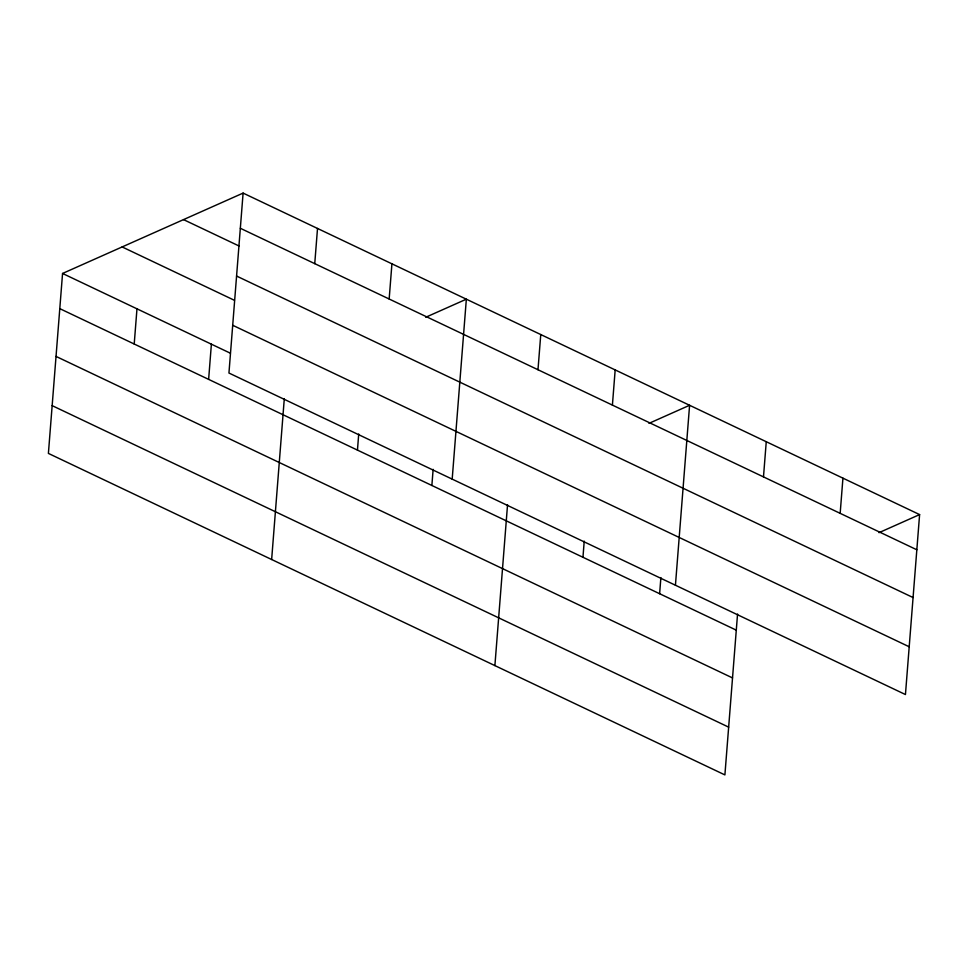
<?xml version="1.0" encoding="UTF-8"?>
<svg xmlns="http://www.w3.org/2000/svg" width="968" height="968" viewBox="0 0 968 968"><rect width="100%" height="100%" fill="white"/><g stroke="black" fill="none" stroke-linecap="round" stroke-linejoin="round"><path stroke-width="1.45" d="M243.101 193.092L228.944 373.031L905.443 694.54L919.6 514.589L243.101 193.092L62.557 273.46L48.4 453.411L724.899 774.908L737.555 614.027M134.213 344.015L136.972 308.828M208.628 379.383L211.387 344.184M271.645 559.504L284.302 398.61M314.745 263.647L317.516 228.448M357.458 450.108L358.717 433.979M389.16 299.003L391.931 263.816M431.873 485.476L433.132 469.347M452.189 479.136L466.346 299.185L425.726 317.262M494.89 665.597L507.547 504.715M537.99 369.74L540.761 334.553M582.954 557.278L584.224 541.148M612.405 405.108L615.176 369.921M659.619 593.711L660.89 577.581M675.434 585.229L689.591 405.277L648.971 423.367M763.486 476.909L766.257 441.723M840.163 513.342L842.934 478.156M878.98 532.678L919.6 514.589M240.33 228.279L916.829 549.776M183.521 219.615L238.999 245.969M236.567 276.049L913.066 597.546M122.137 246.937L234.438 300.31M232.695 325.26L909.194 646.769M62.557 273.46L230.336 353.187M59.798 308.647L736.297 630.156M56.035 356.418L732.534 677.927M52.163 405.64L728.662 727.137"/></g></svg>
